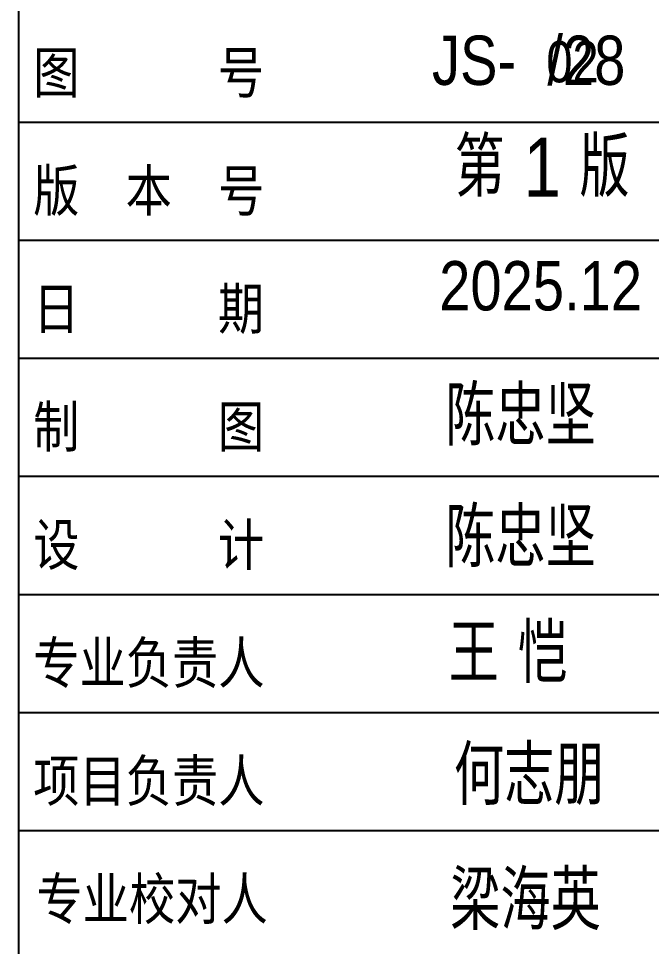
# Model space of a CAD drawing. Extents: x -1041549 to 749950, y -354245 to 17554.
# Drawn here: x -967749 to -962394, y -218097 to -210237 of the extents above; entities that cross this region are included whole.
import ezdxf

# ---------------------------------------------------------------- set-up
doc = ezdxf.new("R2010")
doc.units = 0
doc.header["$LTSCALE"] = 1000
doc.header["$MEASUREMENT"] = 0
doc.layers.add('13', color=13, linetype='Continuous')
doc.layers.add('14', color=1, linetype='Continuous')
doc.styles.add('_HZTXT', font='gs_txt.shx', dxfattribs={"width": 0.8, "bigfont": 'HZTXT.shx'})
doc.styles.add('宋体', font='')
doc.styles.get('宋体').set_extended_font_data('宋体')

# ---------------------------------------------------------------- blocks, each defined once
blk = doc.blocks.new('A$C664e5b13')
at = {"layer": '14'}
for p, q in [((10486.6, 29417), (10486.7, 717)), ((10486.7, 14037.1), (19786.7, 14037.1)), ((10486.7, 13037.1), (19786.7, 13037.1)), ((10486.7, 12037.1), (19786.7, 12037.1)), ((10486.7, 11037.1), (19786.7, 11037.1)), ((10486.7, 10037.1), (19786.7, 10037.1)), ((10486.7, 9037.1), (19786.7, 9037.1)), ((10486.7, 8037.1), (19786.7, 8037.1))]:
    blk.add_line(p, q, dxfattribs=at)
at = {"layer": '13', "color": 7, "style": '_HZTXT', "width": 0.85}
for s, height, p in [('JS-  /28', 417.91, (13984.9, 14352.3)), ('第 1 版', 500, (14176.4, 13405.8, 24844.8)), ('2025.12', 417.91, (14045.8, 12442.4, 24844.8)), ('陈忠坚', 500, (14096.9, 11297.7)), ('陈忠坚', 500, (14096.9, 10267.1)), ('王 恺', 500, (14125.4, 9286.5)), ('何志朋', 500, (14170.1, 8253.3)), ('梁海英', 500, (14138.8, 7194.5))]:
    blk.add_text(s, height=height, dxfattribs=at).set_placement(p)
at = {"layer": '14', "style": '宋体', "width": 0.82}
for s, p in [('图      号', (10610.6, 14282.8)), ('版  本  号', (10610.6, 13282.8)), ('日      期', (10610.6, 12282.8)), ('制      图', (10610.6, 11282.8)), ('设      计', (10610.6, 10282.8)), ('专业负责人', (10610.6, 9282.8)), ('项目负责人', (10610.6, 8282.8)), ('专业校对人', (10638, 7282.8, -24844.8))]:
    blk.add_text(s, height=350, dxfattribs=at).set_placement(p)

msp = doc.modelspace()

# ---------------------------------------------------------------- block references
msp.add_blockref('A$C664e5b13', (-978235.8, -225151.3))

# ---------------------------------------------------------------- texts
at = {"layer": '13', "color": 7, "style": '_HZTXT', "width": 0.85}
msp.add_text('02', height=350, dxfattribs=at).set_placement((-963283.2, -210777.3))

doc.saveas('drawing.dxf')
